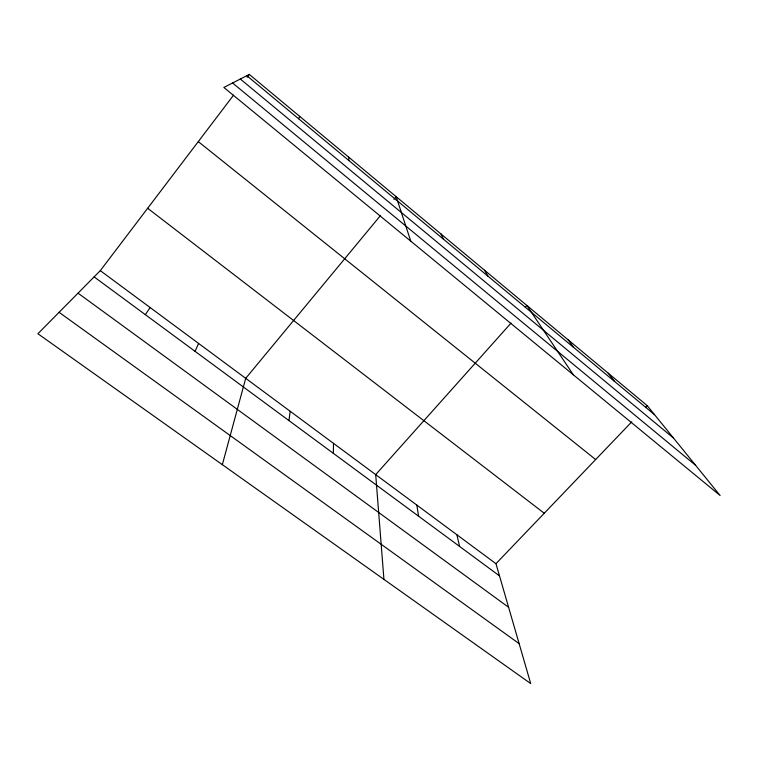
<?xml version="1.0" encoding="UTF-8"?>
<svg xmlns="http://www.w3.org/2000/svg" width="758" height="758" viewBox="0 0 758 758"><rect width="100%" height="100%" fill="white"/><g stroke="black" fill="none" stroke-linecap="round" stroke-linejoin="round"><path stroke-width="1.14" d="M333.34 453.322L333.511 443.364M288.969 420.595L290.191 411.281M222.34 464.673L245.706 378.337L380.573 215.452M195.062 351.333L198.605 343.45M298.633 118.769L299.732 116.391M145.328 314.655L150.15 307.559M100.302 270.634L495.969 563.696L530.714 683.583L37.9 333.738L100.302 270.634L233.568 95.148M247.165 77.25L249.306 74.417L647.237 405.663L720.1 495.495L223.866 87.464L249.306 74.417M393.923 199.335L396.15 196.654L410.77 241.148M511.053 323.088L375.703 474.612L383.927 579.377M525.247 307.198L526.829 305.436L573.342 374.822M495.969 563.696L631.793 421.789M645.608 407.359L647.237 405.663M59.086 312.315L519.135 643.646M78.027 293.156L508.599 607.281M94.125 276.888L499.494 575.872M147.649 208.279L544.253 513.251M198.283 141.613L595.655 459.547M232.592 82.992L695.645 465.346M240.314 79.031L673.54 438.086M246.824 75.696L654.561 414.702M608.162 373.135L614.643 381.511M568.045 339.745L573.626 347.41M484.476 270.17L488.105 276.3M440.929 233.928L443.496 239.215M456.894 534.75L459.566 546.423M416.815 505.065L418.596 516.198M348.652 157.114L348.87 160.535"/></g></svg>
